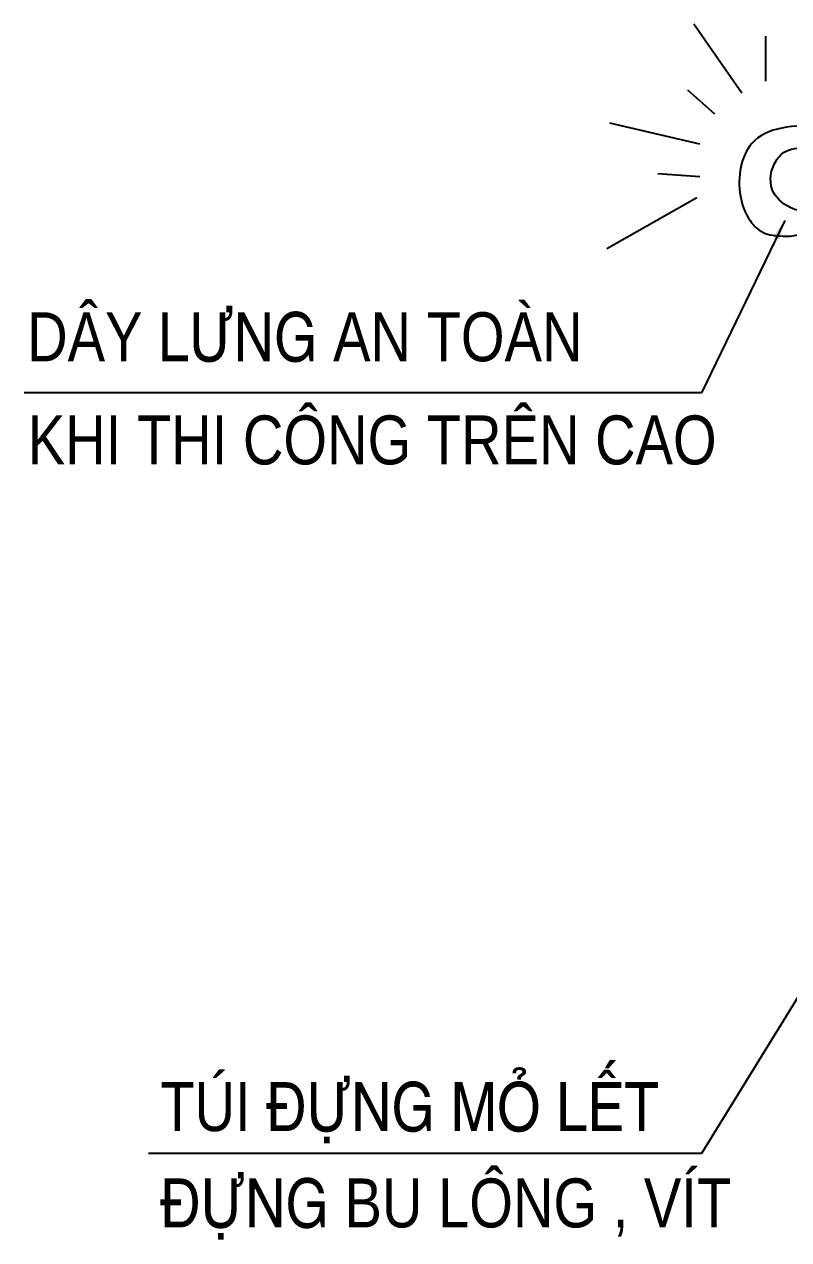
# Model space of a CAD drawing. Header units: millimetres. Extents: x -346728 to 1320345, y -537202 to -385966.
# Drawn here: x 588499 to 594375, y -502661 to -493308 of the extents above; entities that cross this region are included whole.
import ezdxf

# ---------------------------------------------------------------- set-up
doc = ezdxf.new("R2010")
doc.units = ezdxf.units.MM
doc.header["$LTSCALE"] = 100
doc.layers.add('4', color=4, linetype='Continuous')
doc.layers.add('manh', color=4, linetype='Continuous')
doc.layers.add('LINE1', color=2, linetype='Continuous', lineweight=13)
doc.styles.add('ROMANS', font='romans', dxfattribs={"bigfont": 'vns'})
doc.styles.add('VnArialNarrowH', font='VHARIALN.TTF')
doc.dimstyles.new('1-1', dxfattribs={"dimscale": 0, "dimtxt": 250, "dimasz": 150, "dimexe": 1, "dimexo": 0, "dimgap": 75, "dimtad": 1, "dimdec": 0, "dimzin": 1, "dimdsep": 46, "dimtxsty": 'ROMANS', "dimcen": 2.5, "dimclrd": 4, "dimclre": 4, "dimclrt": 1, "dimadec": 0, "dimazin": 0, "dimtfac": 1, "dimtdec": 0, "dimtmove": 0, "dimatfit": 3, "dimfxl": 1, "dimtolj": 1, "dimtzin": 1, "dimarcsym": 0})

msp = doc.modelspace()

# ---------------------------------------------------------------- linework, layer by layer
at = {"layer": 'manh'}
for p, q in [((594014.2, -493837.9, 455.8), (593645.4, -493308.3, 455.8)), ((594198.6, -493745.8, 455.8), (594198.6, -493400.4, 455.8)), ((593806.7, -493999.2, 455.8), (593599.3, -493814.9, 455.8)), ((593691.5, -494229.5, 455.8), (593000, -494068.2, 455.8)), ((593691.5, -494482.8, 455.8), (593368.8, -494459.8, 455.8)), ((593668.4, -494644, 455.8), (592976.9, -495035.5, 455.8))]:
    msp.add_line(p, q, dxfattribs=at)
msp.add_spline([(594386.2, -494937.8), (594182.9, -494911.8), (594005, -494631.9), (594093, -494225), (594642.1, -494086.3), (594788.2, -494123.6), (594678.5, -494340.9), (594551.1, -494286.3), (594350.8, -494286.3), (594278, -494359.1), (594249.3, -494580.1), (594386, -494716.7), (594696.7, -494704.6), (594878.7, -494577.3), (594967.9, -494623.1), (595092.9, -494810.4), (595242.7, -495032), (595388.4, -495286.6), (595188.1, -495432.1), (594969.7, -495159.3), (594915.1, -495050.2), (594787.7, -494977.4), (594678.5, -494941.1), (594587.5, -494922.9), (594514.7, -494922.9), (594386.2, -494937.8)], degree=3, dxfattribs=at)

# ---------------------------------------------------------------- texts
at = {"layer": 'LINE1', "style": 'VnArialNarrowH'}
for s, p in [('d©y l\xadng an toµn ', (588520.5, -495901, 455.8)), ('khi thi c«ng trªn cao', (588525.4, -496694.9, 455.8)), ('tói ®ùng má lÕt', (589543.9, -501825.2, 455.8)), ('®ùng bu l«ng , vÝt', (589543.9, -502566.4, 455.8))]:
    msp.add_text(s, height=376.605, dxfattribs=at).set_placement(p)

# ---------------------------------------------------------------- leaders
at = {"layer": '4'}
msp.add_leader([(594344.8, -494818.6, 455.8), (593704.9, -496144.1, 455.8), (588498.7, -496144.1, 455.8)], dimstyle='1-1', override={"dimscale": 1}, dxfattribs=at)
at = {"layer": 'LINE1', "color": 4}
msp.add_leader([(594544.6, -500633.1, 455.8), (593704.9, -501996.3, 455.8), (589452.8, -501996.3, 455.8)], dimstyle='1-1', override={"dimscale": 1, "dimasz": 2.5}, dxfattribs=at)

doc.saveas('drawing.dxf')
